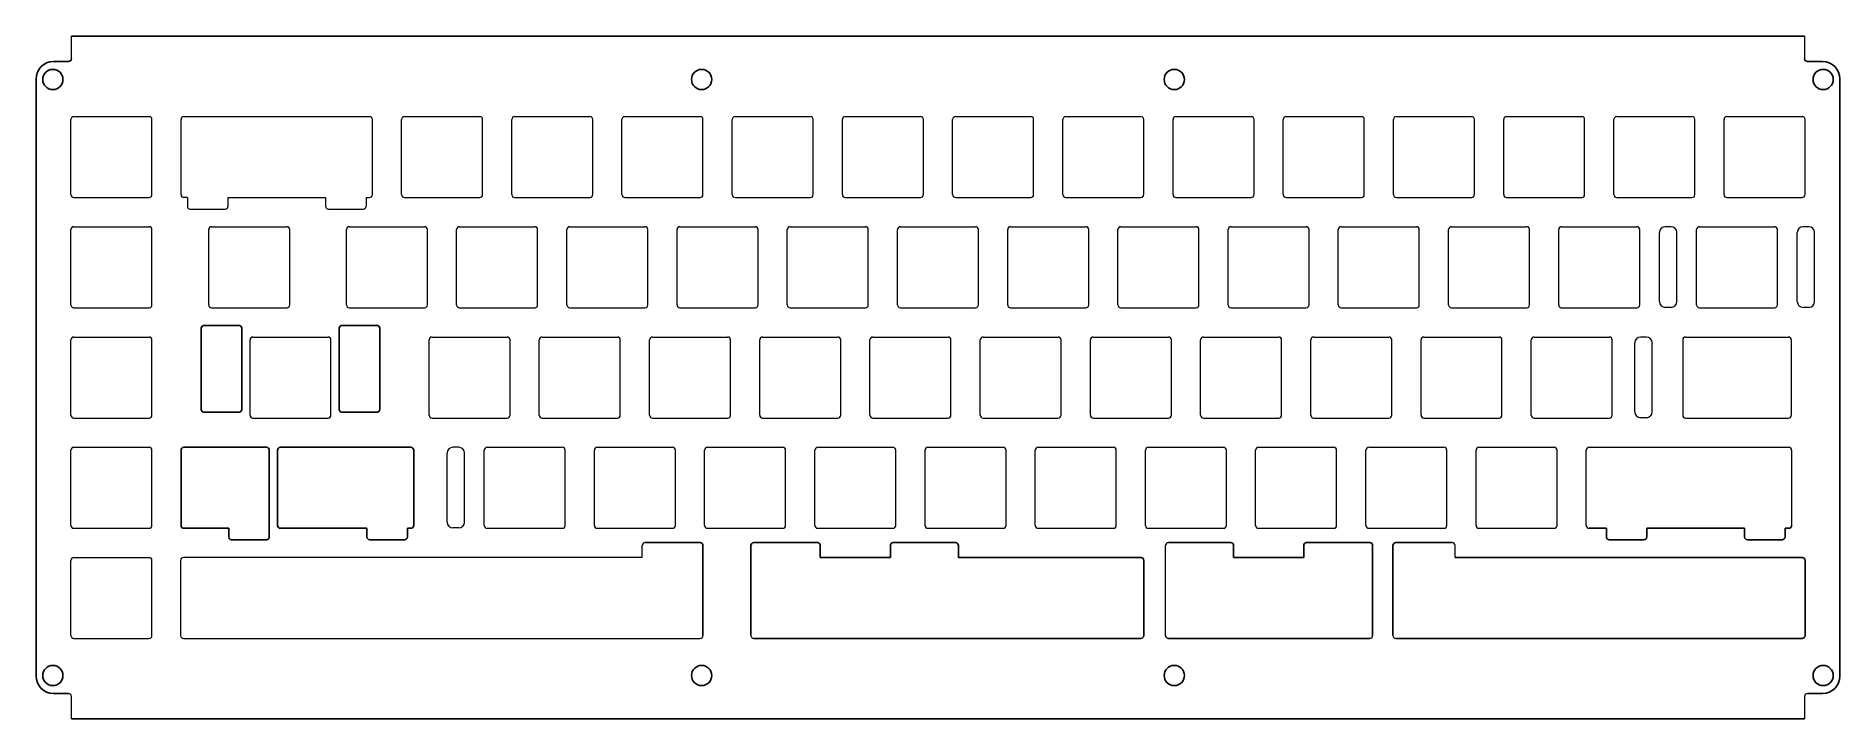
# Model space of a CAD drawing. Extents: x -8 to 304, y 60 to 178.
import ezdxf

# ---------------------------------------------------------------- set-up
doc = ezdxf.new("R2010")
doc.units = 0
doc.header["$MEASUREMENT"] = 0
doc.layers.get('0').update_dxf_attribs({"color": 1, "linetype": 'CONTINUOUS'})

msp = doc.modelspace()

# ---------------------------------------------------------------- linework, layer by layer
at = {"color": 0, "linetype": 'Continuous', "lineweight": 15}
for p, q in [((-1.56, 173.64), (-1.56, 177.54)), ((298.04, 177.54), (298.04, 173.64)), ((-1.63, 150.14), (-1.63, 163.14)), ((-1.13, 163.64), (11.87, 163.64)), ((12.37, 150.14), (12.37, 163.14)), ((17.41, 150.14), (17.41, 163.14)), ((17.91, 163.64), (49.97, 163.64)), ((50.47, 150.14), (50.47, 163.14)), ((55.52, 150.14), (55.52, 163.14)), ((56.02, 163.64), (69.02, 163.64)), ((69.52, 150.14), (69.52, 163.14)), ((74.57, 150.14), (74.57, 163.14)), ((75.07, 163.64), (88.07, 163.64)), ((88.57, 150.14), (88.57, 163.14)), ((93.62, 150.14), (93.62, 163.14)), ((94.12, 163.64), (107.12, 163.64)), ((107.62, 150.14), (107.62, 163.14)), ((112.67, 150.14), (112.67, 163.14)), ((113.17, 163.64), (126.17, 163.64)), ((126.67, 150.14), (126.67, 163.14)), ((131.72, 150.14), (131.72, 163.14)), ((132.22, 163.64), (145.22, 163.64)), ((145.72, 150.14), (145.72, 163.14)), ((150.77, 150.14), (150.77, 163.14)), ((151.27, 163.64), (164.27, 163.64)), ((164.77, 150.14), (164.77, 163.14)), ((169.82, 150.14), (169.82, 163.14)), ((170.32, 163.64), (183.32, 163.64)), ((183.82, 150.14), (183.82, 163.14)), ((188.87, 150.14), (188.87, 163.14)), ((189.37, 163.64), (202.37, 163.64)), ((202.87, 150.14), (202.87, 163.14)), ((207.92, 150.14), (207.92, 163.14)), ((208.42, 163.64), (221.42, 163.64)), ((221.92, 150.14), (221.92, 163.14)), ((226.97, 150.14), (226.97, 163.14)), ((227.47, 163.64), (240.47, 163.64)), ((240.97, 150.14), (240.97, 163.14)), ((246.02, 150.14), (246.02, 163.14)), ((246.52, 163.64), (259.52, 163.64)), ((260.02, 150.14), (260.02, 163.14)), ((265.07, 150.14), (265.07, 163.14)), ((265.57, 163.64), (278.57, 163.64)), ((279.07, 150.14), (279.07, 163.14)), ((284.12, 150.14), (284.12, 163.14)), ((284.62, 163.64), (297.62, 163.64)), ((298.12, 150.14), (298.12, 163.14)), ((-1.13, 149.64), (-0.55, 149.64)), ((-1.13, 149.64), (11.87, 149.64)), ((18.49, 149.64), (17.91, 149.64)), ((18.5, 149.64), (18.5, 148.14)), ((19, 147.64), (25, 147.64)), ((25.5, 149.64), (25.5, 148.14)), ((25.5, 149.64), (42.37, 149.64)), ((42.37, 149.64), (42.37, 148.14)), ((42.87, 147.64), (48.88, 147.64)), ((49.38, 149.64), (49.38, 148.14)), ((49.38, 149.64), (49.97, 149.64)), ((56.02, 149.64), (69.02, 149.64)), ((75.07, 149.64), (88.07, 149.64)), ((94.12, 149.64), (107.12, 149.64)), ((113.17, 149.64), (126.17, 149.64)), ((132.22, 149.64), (145.22, 149.64)), ((151.27, 149.64), (164.27, 149.64)), ((170.32, 149.64), (183.32, 149.64)), ((189.37, 149.64), (202.37, 149.64)), ((208.42, 149.64), (221.42, 149.64)), ((227.47, 149.64), (240.47, 149.64)), ((246.52, 149.64), (259.52, 149.64)), ((265.57, 149.64), (278.57, 149.64)), ((284.62, 149.64), (297.62, 149.64)), ((-1.63, 131.09), (-1.63, 144.09)), ((-1.13, 144.59), (11.87, 144.59)), ((12.37, 131.09), (12.37, 144.09)), ((22.18, 131.09), (22.18, 144.09)), ((22.68, 144.59), (35.68, 144.59)), ((36.18, 131.09), (36.18, 144.09)), ((45.99, 131.09), (45.99, 144.09)), ((46.49, 144.59), (59.49, 144.59)), ((59.99, 131.09), (59.99, 144.09)), ((65.04, 131.09), (65.04, 144.09)), ((65.54, 144.59), (78.54, 144.59)), ((79.04, 131.09), (79.04, 144.09)), ((84.09, 131.09), (84.09, 144.09)), ((84.59, 144.59), (97.59, 144.59)), ((98.09, 131.09), (98.09, 144.09)), ((103.14, 131.09), (103.14, 144.09)), ((103.64, 144.59), (116.64, 144.59)), ((117.14, 131.09), (117.14, 144.09)), ((122.19, 131.09), (122.19, 144.09)), ((122.69, 144.59), (135.69, 144.59)), ((136.19, 131.09), (136.19, 144.09)), ((141.24, 131.09), (141.24, 144.09)), ((141.74, 144.59), (154.74, 144.59)), ((155.24, 131.09), (155.24, 144.09)), ((160.29, 131.09), (160.29, 144.09)), ((160.79, 144.59), (173.79, 144.59)), ((174.29, 131.09), (174.29, 144.09)), ((179.34, 131.09), (179.34, 144.09)), ((179.84, 144.59), (192.84, 144.59)), ((193.34, 131.09), (193.34, 144.09)), ((198.39, 131.09), (198.39, 144.09)), ((198.89, 144.59), (211.89, 144.59)), ((212.39, 131.09), (212.39, 144.09)), ((217.44, 131.09), (217.44, 144.09)), ((217.94, 144.59), (230.94, 144.59)), ((231.44, 131.09), (231.44, 144.09)), ((236.49, 131.09), (236.49, 144.09)), ((236.99, 144.59), (249.99, 144.59)), ((250.49, 131.09), (250.49, 144.09)), ((255.54, 131.09), (255.54, 144.09)), ((256.04, 144.59), (269.04, 144.59)), ((269.54, 131.09), (269.54, 144.09)), ((272.95, 131.65), (272.95, 143.59)), ((274.95, 144.59), (273.95, 144.59)), ((275.95, 131.65), (275.95, 143.59)), ((279.35, 131.09), (279.35, 144.09)), ((279.85, 144.59), (292.85, 144.59)), ((293.35, 131.09), (293.35, 144.09)), ((296.76, 131.65), (296.76, 143.59)), ((298.76, 144.59), (297.76, 144.59)), ((299.76, 131.65), (299.76, 143.59)), ((-1.13, 130.59), (11.87, 130.59)), ((22.68, 130.59), (35.68, 130.59)), ((46.49, 130.59), (59.49, 130.59)), ((65.54, 130.59), (78.54, 130.59)), ((84.59, 130.59), (97.59, 130.59)), ((103.64, 130.59), (116.64, 130.59)), ((122.69, 130.59), (135.69, 130.59)), ((141.74, 130.59), (154.74, 130.59)), ((160.79, 130.59), (173.79, 130.59)), ((179.84, 130.59), (192.84, 130.59)), ((198.89, 130.59), (211.89, 130.59)), ((217.94, 130.59), (230.94, 130.59)), ((236.99, 130.59), (249.99, 130.59)), ((256.04, 130.59), (269.04, 130.59)), ((274.95, 130.65), (273.95, 130.65)), ((279.85, 130.59), (292.85, 130.59)), ((298.76, 130.65), (297.76, 130.65)), ((-1.63, 112.04), (-1.63, 125.04)), ((-1.13, 125.54), (11.87, 125.54)), ((12.37, 112.04), (12.37, 125.04)), ((29.32, 112.04), (29.32, 125.04)), ((29.82, 125.54), (42.82, 125.54)), ((43.32, 112.04), (43.32, 125.04)), ((60.28, 112.04), (60.28, 125.04)), ((60.78, 125.54), (73.78, 125.54)), ((74.28, 112.04), (74.28, 125.04)), ((79.33, 112.04), (79.33, 125.04)), ((79.83, 125.54), (92.83, 125.54)), ((93.33, 112.04), (93.33, 125.04)), ((98.38, 112.04), (98.38, 125.04)), ((98.88, 125.54), (111.88, 125.54)), ((112.38, 112.04), (112.38, 125.04)), ((117.43, 112.04), (117.43, 125.04)), ((117.93, 125.54), (130.93, 125.54)), ((131.43, 112.04), (131.43, 125.04)), ((136.48, 112.04), (136.48, 125.04)), ((136.98, 125.54), (149.98, 125.54)), ((150.48, 112.04), (150.48, 125.04)), ((155.53, 112.04), (155.53, 125.04)), ((156.03, 125.54), (169.03, 125.54)), ((169.53, 112.04), (169.53, 125.04)), ((174.58, 112.04), (174.58, 125.04)), ((175.08, 125.54), (188.08, 125.54)), ((188.58, 112.04), (188.58, 125.04)), ((193.63, 112.04), (193.63, 125.04)), ((194.13, 125.54), (207.13, 125.54)), ((207.63, 112.04), (207.63, 125.04)), ((212.68, 112.04), (212.68, 125.04)), ((213.18, 125.54), (226.18, 125.54)), ((226.68, 112.04), (226.68, 125.04)), ((231.73, 112.04), (231.73, 125.04)), ((232.23, 125.54), (245.23, 125.54)), ((245.73, 112.04), (245.73, 125.04)), ((250.78, 112.04), (250.78, 125.04)), ((251.28, 125.54), (264.28, 125.54)), ((264.78, 112.04), (264.78, 125.04)), ((270.68, 125.54), (269.68, 125.54)), ((276.97, 125.04), (276.97, 112.04)), ((277.47, 125.54), (295.23, 125.54)), ((295.73, 125.04), (295.73, 112.04)), ((268.68, 112.6), (268.68, 124.54)), ((271.68, 112.6), (271.68, 124.54)), ((-1.13, 111.54), (11.87, 111.54)), ((29.82, 111.54), (42.82, 111.54)), ((60.78, 111.54), (73.78, 111.54)), ((79.83, 111.54), (92.83, 111.54)), ((98.88, 111.54), (111.88, 111.54)), ((117.93, 111.54), (130.93, 111.54)), ((136.98, 111.54), (149.98, 111.54)), ((156.03, 111.54), (169.03, 111.54)), ((175.08, 111.54), (188.08, 111.54)), ((194.13, 111.54), (207.13, 111.54)), ((213.18, 111.54), (226.18, 111.54)), ((232.23, 111.54), (245.23, 111.54)), ((251.28, 111.54), (264.28, 111.54)), ((270.68, 111.6), (269.68, 111.6)), ((277.47, 111.54), (295.23, 111.54)), ((-1.13, 106.49), (11.87, 106.49)), ((65.4, 106.49), (64.4, 106.49)), ((70.3, 106.49), (83.3, 106.49)), ((89.35, 106.49), (102.35, 106.49)), ((108.4, 106.49), (121.4, 106.49)), ((127.45, 106.49), (140.45, 106.49)), ((146.5, 106.49), (159.5, 106.49)), ((165.55, 106.49), (178.55, 106.49)), ((184.6, 106.49), (197.6, 106.49)), ((203.65, 106.49), (216.65, 106.49)), ((222.7, 106.49), (235.7, 106.49)), ((241.75, 106.49), (254.75, 106.49)), ((260.8, 106.49), (295.3, 106.49)), ((-1.63, 92.99), (-1.63, 105.99)), ((12.37, 92.99), (12.37, 105.99)), ((63.4, 93.55), (63.4, 105.49)), ((66.4, 93.55), (66.4, 105.49)), ((69.8, 92.99), (69.8, 105.99)), ((83.8, 92.99), (83.8, 105.99)), ((88.85, 92.99), (88.85, 105.99)), ((102.85, 92.99), (102.85, 105.99)), ((107.9, 92.99), (107.9, 105.99)), ((121.9, 92.99), (121.9, 105.99)), ((126.95, 92.99), (126.95, 105.99)), ((140.95, 92.99), (140.95, 105.99)), ((146, 92.99), (146, 105.99)), ((160, 92.99), (160, 105.99)), ((165.05, 92.99), (165.05, 105.99)), ((179.05, 92.99), (179.05, 105.99)), ((184.1, 92.99), (184.1, 105.99)), ((198.1, 92.99), (198.1, 105.99)), ((203.15, 92.99), (203.15, 105.99)), ((217.15, 92.99), (217.15, 105.99)), ((222.2, 92.99), (222.2, 105.99)), ((236.2, 92.99), (236.2, 105.99)), ((241.25, 92.99), (241.25, 105.99)), ((255.25, 92.99), (255.25, 105.99)), ((260.3, 92.99), (260.3, 105.99)), ((295.8, 105.99), (295.8, 92.94)), ((-1.13, 92.49), (11.87, 92.49)), ((49.52, 92.49), (49.52, 91.49)), ((65.4, 92.55), (64.4, 92.55)), ((70.3, 92.49), (83.3, 92.49)), ((89.35, 92.49), (102.35, 92.49)), ((108.4, 92.49), (121.4, 92.49)), ((127.45, 92.49), (140.45, 92.49)), ((146.5, 92.49), (159.5, 92.49)), ((165.55, 92.49), (178.55, 92.49)), ((184.6, 92.49), (197.6, 92.49)), ((203.65, 92.49), (216.65, 92.49)), ((222.7, 92.49), (235.7, 92.49)), ((241.75, 92.49), (254.75, 92.49)), ((287.65, 92.49), (287.65, 91.49)), ((-1.13, 87.44), (11.87, 87.44)), ((97.12, 87.44), (17.82, 87.44)), ((97.12, 87.44), (97.12, 89.5)), ((187.57, 73.94), (187.57, 89.5)), ((237.62, 87.44), (237.62, 89.5)), ((-1.63, 73.94), (-1.63, 86.94)), ((12.37, 73.94), (12.37, 86.94)), ((17.32, 86.94), (17.32, 73.94)), ((-1.13, 73.44), (11.87, 73.44)), ((17.82, 73.44), (107.12, 73.44)), ((-1.56, 59.54), (-1.56, 63.44)), ((298.04, 63.44), (298.04, 59.54))]:
    msp.add_line(p, q, dxfattribs=at)
at = {"color": 0}
for p, q in [((-1.56, 177.54), (298.04, 177.54)), ((-4.66, 173.14), (-2.06, 173.14)), ((298.54, 173.14), (301.14, 173.14)), ((-7.66, 170.14), (-7.66, 66.94)), ((304.14, 66.94), (304.14, 170.14)), ((17.91, 106.49), (32.15, 106.49)), ((34.58, 106.49), (57.11, 106.49)), ((17.41, 92.99), (17.41, 105.99)), ((32.65, 105.99), (32.65, 90.99)), ((34.08, 92.99), (34.08, 105.99)), ((57.61, 105.99), (57.61, 92.99)), ((25.65, 92.49), (17.91, 92.49)), ((25.65, 90.99), (25.65, 92.49)), ((32.15, 90.49), (26.15, 90.49)), ((49.52, 92.49), (34.58, 92.49)), ((49.52, 90.99), (49.52, 92.49)), ((56.02, 90.49), (50.02, 90.49)), ((57.11, 92.49), (56.52, 92.49)), ((56.52, 92.49), (56.52, 90.99)), ((260.8, 92.49), (263.77, 92.49)), ((263.77, 90.99), (263.77, 92.49)), ((270.27, 90.49), (264.27, 90.49)), ((270.77, 90.99), (270.77, 92.49)), ((270.77, 92.49), (287.65, 92.49)), ((287.65, 90.99), (287.65, 92.49)), ((294.15, 90.49), (288.15, 90.49)), ((295.3, 92.49), (294.65, 92.49)), ((294.65, 92.49), (294.65, 90.99)), ((188.07, 73.44), (222.86, 73.44)), ((-2.06, 63.94), (-4.66, 63.94)), ((298.54, 63.94), (301.14, 63.94)), ((-1.56, 59.54), (298.04, 59.54))]:
    msp.add_line(p, q, dxfattribs=at)
for points in [[(21.38, 127.54), (27.38, 127.54, -0.414214), (27.88, 127.04), (27.88, 113.04, -0.414214), (27.38, 112.54), (21.38, 112.54, -0.414214), (20.88, 113.04), (20.88, 127.04, -0.414214)], [(45.26, 127.54), (51.26, 127.54, -0.414214), (51.76, 127.04), (51.76, 113.04, -0.414214), (51.26, 112.54), (45.26, 112.54, -0.414214), (44.76, 113.04), (44.76, 127.04, -0.414214)]]:
    msp.add_lwpolyline(points, format="xyb", close=True, dxfattribs=at)
for points in [[(107.62, 73.94), (107.62, 89.5, 0.414214), (107.12, 90), (97.62, 90)], [(115.89, 73.94), (115.89, 89.5, -0.414214), (116.39, 90), (127.4, 90, -0.414214), (127.9, 89.5), (127.9, 87.44), (140.01, 87.44), (140.01, 89.5, -0.414214), (140.51, 90), (151.27, 90, -0.414214), (151.77, 89.5), (151.77, 87.44), (183.32, 87.44, -0.414214), (183.82, 86.94), (183.82, 73.94, -0.414203), (183.32, 73.44), (116.39, 73.44)], [(223.36, 73.94), (223.36, 89.5, 0.414214), (222.86, 90), (211.95, 90, 0.414214), (211.45, 89.5), (211.45, 87.44), (199.33, 87.44), (199.33, 89.5, 0.414214), (198.83, 90), (188.07, 90)], [(226.87, 73.94), (226.87, 89.5, -0.414214), (227.37, 90), (237.12, 90)], [(237.62, 87.44), (297.62, 87.44, -0.414214), (298.12, 86.94), (298.12, 73.94, -0.414214), (297.62, 73.44), (227.37, 73.44)]]:
    msp.add_lwpolyline(points, format="xyb", dxfattribs=at)
for centre in [(-4.76, 170.04), (107.39, 170.04), (189.09, 170.04), (301.24, 170.04), (-4.76, 67.04), (107.39, 67.04), (189.09, 67.04), (301.24, 67.04)]:
    msp.add_circle(centre, 1.75, dxfattribs=at)
for centre, radius, start, end in [((-4.66, 170.14), 3, 90, 180), ((-2.06, 173.64), 0.5, 270, 0), ((298.54, 173.64), 0.5, 180, 270), ((301.14, 170.14), 3, 0, 90), ((17.91, 105.99), 0.5, 90, 180), ((32.15, 105.99), 0.5, 0, 90), ((34.58, 105.99), 0.5, 90, 180), ((57.11, 105.99), 0.5, 0, 90), ((17.91, 92.99), 0.5, 180, 270), ((26.15, 90.99), 0.5, 180, 270), ((32.15, 90.99), 0.5, 270, 0), ((34.58, 92.99), 0.5, 180, 270), ((50.02, 90.99), 0.5, 180, 270), ((56.02, 90.99), 0.5, 270, 0), ((57.11, 92.99), 0.5, 270, 0), ((264.27, 90.99), 0.5, 180, 270), ((270.27, 90.99), 0.5, 270, 0), ((288.15, 90.99), 0.5, 180, 270), ((294.15, 90.99), 0.5, 270, 0), ((295.3, 92.99), 0.5, 270, 0), ((188.07, 73.94), 0.5, 180, 270), ((-4.66, 66.94), 3, 180, 270), ((301.14, 66.94), 3, 270, 0)]:
    msp.add_arc(centre, radius, start, end, dxfattribs=at)
at = {"color": 0, "linetype": 'Continuous', "lineweight": 15}
for centre, radius, start, end in [((-1.13, 163.14), 0.5, 90, 180), ((11.87, 163.14), 0.5, 0, 90), ((17.91, 163.14), 0.5, 90, 180), ((49.97, 163.14), 0.5, 0, 90), ((56.02, 163.14), 0.5, 90, 180), ((69.02, 163.14), 0.5, 0, 90), ((75.07, 163.14), 0.5, 90, 180), ((88.07, 163.14), 0.5, 0, 90), ((94.12, 163.14), 0.5, 90, 180), ((107.12, 163.14), 0.5, 0, 90), ((113.17, 163.14), 0.5, 90, 180), ((126.17, 163.14), 0.5, 0, 90), ((132.22, 163.14), 0.5, 90, 180), ((145.22, 163.14), 0.5, 0, 90), ((151.27, 163.14), 0.5, 90, 180), ((164.27, 163.14), 0.5, 0, 90), ((170.32, 163.14), 0.5, 90, 180), ((183.32, 163.14), 0.5, 0, 90), ((189.37, 163.14), 0.5, 90, 180), ((202.37, 163.14), 0.5, 0, 90), ((208.42, 163.14), 0.5, 90, 180), ((221.42, 163.14), 0.5, 0, 90), ((227.47, 163.14), 0.5, 90, 180), ((240.47, 163.14), 0.5, 0, 90), ((246.52, 163.14), 0.5, 90, 180), ((259.52, 163.14), 0.5, 0, 90), ((265.57, 163.14), 0.5, 90, 180), ((278.57, 163.14), 0.5, 0, 90), ((284.62, 163.14), 0.5, 90, 180), ((297.62, 163.14), 0.5, 0, 90), ((-1.13, 150.14), 0.5, 180, 270), ((11.87, 150.14), 0.5, 270, 0), ((17.91, 150.14), 0.5, 180, 270), ((49.97, 150.14), 0.5, 270, 0), ((56.02, 150.14), 0.5, 180, 270), ((69.02, 150.14), 0.5, 270, 0), ((75.07, 150.14), 0.5, 180, 270), ((88.07, 150.14), 0.5, 270, 0), ((94.12, 150.14), 0.5, 180, 270), ((107.12, 150.14), 0.5, 270, 0), ((113.17, 150.14), 0.5, 180, 270), ((126.17, 150.14), 0.5, 270, 0), ((132.22, 150.14), 0.5, 180, 270), ((145.22, 150.14), 0.5, 270, 0), ((151.27, 150.14), 0.5, 180, 270), ((164.27, 150.14), 0.5, 270, 0), ((170.32, 150.14), 0.5, 180, 270), ((183.32, 150.14), 0.5, 270, 0), ((189.37, 150.14), 0.5, 180, 270), ((202.37, 150.14), 0.5, 270, 0), ((208.42, 150.14), 0.5, 180, 270), ((221.42, 150.14), 0.5, 270, 0), ((227.47, 150.14), 0.5, 180, 270), ((240.47, 150.14), 0.5, 270, 0), ((246.52, 150.14), 0.5, 180, 270), ((259.52, 150.14), 0.5, 270, 0), ((265.57, 150.14), 0.5, 180, 270), ((278.57, 150.14), 0.5, 270, 0), ((284.62, 150.14), 0.5, 180, 270), ((297.62, 150.14), 0.5, 270, 0), ((19, 148.14), 0.5, 180, 270), ((25, 148.14), 0.5, 270, 0), ((42.87, 148.14), 0.5, 180, 270), ((48.88, 148.14), 0.5, 270, 0), ((-1.13, 144.09), 0.5, 90, 180), ((11.87, 144.09), 0.5, 0, 90), ((22.68, 144.09), 0.5, 90, 180), ((35.68, 144.09), 0.5, 0, 90), ((46.49, 144.09), 0.5, 90, 180), ((59.49, 144.09), 0.5, 0, 90), ((65.54, 144.09), 0.5, 90, 180), ((78.54, 144.09), 0.5, 0, 90), ((84.59, 144.09), 0.5, 90, 180), ((97.59, 144.09), 0.5, 0, 90), ((103.64, 144.09), 0.5, 90, 180), ((116.64, 144.09), 0.5, 0, 90), ((122.69, 144.09), 0.5, 90, 180), ((135.69, 144.09), 0.5, 0, 90), ((141.74, 144.09), 0.5, 90, 180), ((154.74, 144.09), 0.5, 0, 90), ((160.79, 144.09), 0.5, 90, 180), ((173.79, 144.09), 0.5, 0, 90), ((179.84, 144.09), 0.5, 90, 180), ((192.84, 144.09), 0.5, 0, 90), ((198.89, 144.09), 0.5, 90, 180), ((211.89, 144.09), 0.5, 0, 90), ((217.94, 144.09), 0.5, 90, 180), ((230.94, 144.09), 0.5, 0, 90), ((236.99, 144.09), 0.5, 90, 180), ((249.99, 144.09), 0.5, 0, 90), ((256.04, 144.09), 0.5, 90, 180), ((269.04, 144.09), 0.5, 0, 90), ((273.95, 143.59), 1, 90, 180), ((274.95, 143.59), 1, 0, 90), ((279.85, 144.09), 0.5, 90, 180), ((292.85, 144.09), 0.5, 0, 90), ((297.76, 143.59), 1, 90, 180), ((298.76, 143.59), 1, 0, 90), ((-1.13, 131.09), 0.5, 180, 270), ((11.87, 131.09), 0.5, 270, 0), ((22.68, 131.09), 0.5, 180, 270), ((35.68, 131.09), 0.5, 270, 0), ((46.49, 131.09), 0.5, 180, 270), ((59.49, 131.09), 0.5, 270, 0), ((65.54, 131.09), 0.5, 180, 270), ((78.54, 131.09), 0.5, 270, 0), ((84.59, 131.09), 0.5, 180, 270), ((97.59, 131.09), 0.5, 270, 0), ((103.64, 131.09), 0.5, 180, 270), ((116.64, 131.09), 0.5, 270, 0), ((122.69, 131.09), 0.5, 180, 270), ((135.69, 131.09), 0.5, 270, 0), ((141.74, 131.09), 0.5, 180, 270), ((154.74, 131.09), 0.5, 270, 0), ((160.79, 131.09), 0.5, 180, 270), ((173.79, 131.09), 0.5, 270, 0), ((179.84, 131.09), 0.5, 180, 270), ((192.84, 131.09), 0.5, 270, 0), ((198.89, 131.09), 0.5, 180, 270), ((211.89, 131.09), 0.5, 270, 0), ((217.94, 131.09), 0.5, 180, 270), ((230.94, 131.09), 0.5, 270, 0), ((236.99, 131.09), 0.5, 180, 270), ((249.99, 131.09), 0.5, 270, 0), ((256.04, 131.09), 0.5, 180, 270), ((269.04, 131.09), 0.5, 270, 0), ((273.95, 131.65), 1, 180, 270), ((274.95, 131.65), 1, 270, 0), ((279.85, 131.09), 0.5, 180, 270), ((292.85, 131.09), 0.5, 270, 0), ((297.76, 131.65), 1, 180, 270), ((298.76, 131.65), 1, 270, 0), ((-1.13, 125.04), 0.5, 90, 180), ((11.87, 125.04), 0.5, 0, 90), ((29.82, 125.04), 0.5, 90, 180), ((42.82, 125.04), 0.5, 0, 90), ((60.78, 125.04), 0.5, 90, 180), ((73.78, 125.04), 0.5, 0, 90), ((79.83, 125.04), 0.5, 90, 180), ((92.83, 125.04), 0.5, 0, 90), ((98.88, 125.04), 0.5, 90, 180), ((111.88, 125.04), 0.5, 0, 90), ((117.93, 125.04), 0.5, 90, 180), ((130.93, 125.04), 0.5, 0, 90), ((136.98, 125.04), 0.5, 90, 180), ((149.98, 125.04), 0.5, 0, 90), ((156.03, 125.04), 0.5, 90, 180), ((169.03, 125.04), 0.5, 0, 90), ((175.08, 125.04), 0.5, 90, 180), ((188.08, 125.04), 0.5, 0, 90), ((194.13, 125.04), 0.5, 90, 180), ((207.13, 125.04), 0.5, 0, 90), ((213.18, 125.04), 0.5, 90, 180), ((226.18, 125.04), 0.5, 0, 90), ((232.23, 125.04), 0.5, 90, 180), ((245.23, 125.04), 0.5, 0, 90), ((251.28, 125.04), 0.5, 90, 180), ((264.28, 125.04), 0.5, 0, 90), ((269.68, 124.54), 1, 90, 180), ((270.68, 124.54), 1, 0, 90), ((277.47, 125.04), 0.5, 90, 180), ((295.23, 125.04), 0.5, 0, 90), ((269.68, 112.6), 1, 180, 270), ((270.68, 112.6), 1, 270, 0), ((-1.13, 112.04), 0.5, 180, 270), ((11.87, 112.04), 0.5, 270, 0), ((29.82, 112.04), 0.5, 180, 270), ((42.82, 112.04), 0.5, 270, 0), ((60.78, 112.04), 0.5, 180, 270), ((73.78, 112.04), 0.5, 270, 0), ((79.83, 112.04), 0.5, 180, 270), ((92.83, 112.04), 0.5, 270, 0), ((98.88, 112.04), 0.5, 180, 270), ((111.88, 112.04), 0.5, 270, 0), ((117.93, 112.04), 0.5, 180, 270), ((130.93, 112.04), 0.5, 270, 0), ((136.98, 112.04), 0.5, 180, 270), ((149.98, 112.04), 0.5, 270, 0), ((156.03, 112.04), 0.5, 180, 270), ((169.03, 112.04), 0.5, 270, 0), ((175.08, 112.04), 0.5, 180, 270), ((188.08, 112.04), 0.5, 270, 0), ((194.13, 112.04), 0.5, 180, 270), ((207.13, 112.04), 0.5, 270, 0), ((213.18, 112.04), 0.5, 180, 270), ((226.18, 112.04), 0.5, 270, 0), ((232.23, 112.04), 0.5, 180, 270), ((245.23, 112.04), 0.5, 270, 0), ((251.28, 112.04), 0.5, 180, 270), ((264.28, 112.04), 0.5, 270, 0), ((277.47, 112.04), 0.5, 180, 270), ((295.23, 112.04), 0.5, 270, 0), ((-1.13, 105.99), 0.5, 90, 180), ((11.87, 105.99), 0.5, 0, 90), ((64.4, 105.49), 1, 90, 180), ((65.4, 105.49), 1, 0, 90), ((70.3, 105.99), 0.5, 90, 180), ((83.3, 105.99), 0.5, 0, 90), ((89.35, 105.99), 0.5, 90, 180), ((102.35, 105.99), 0.5, 0, 90), ((108.4, 105.99), 0.5, 90, 180), ((121.4, 105.99), 0.5, 0, 90), ((127.45, 105.99), 0.5, 90, 180), ((140.45, 105.99), 0.5, 0, 90), ((146.5, 105.99), 0.5, 90, 180), ((159.5, 105.99), 0.5, 0, 90), ((165.55, 105.99), 0.5, 90, 180), ((178.55, 105.99), 0.5, 0, 90), ((184.6, 105.99), 0.5, 90, 180), ((197.6, 105.99), 0.5, 0, 90), ((203.65, 105.99), 0.5, 90, 180), ((216.65, 105.99), 0.5, 0, 90), ((222.7, 105.99), 0.5, 90, 180), ((235.7, 105.99), 0.5, 0, 90), ((241.75, 105.99), 0.5, 90, 180), ((254.75, 105.99), 0.5, 0, 90), ((260.8, 105.99), 0.5, 90, 180), ((295.3, 105.99), 0.5, 0, 90), ((64.4, 93.55), 1, 180, 270), ((65.4, 93.55), 1, 270, 0), ((-1.13, 92.99), 0.5, 180, 270), ((11.87, 92.99), 0.5, 270, 0), ((70.3, 92.99), 0.5, 180, 270), ((83.3, 92.99), 0.5, 270, 0), ((89.35, 92.99), 0.5, 180, 270), ((102.35, 92.99), 0.5, 270, 0), ((108.4, 92.99), 0.5, 180, 270), ((121.4, 92.99), 0.5, 270, 0), ((127.45, 92.99), 0.5, 180, 270), ((140.45, 92.99), 0.5, 270, 0), ((146.5, 92.99), 0.5, 180, 270), ((159.5, 92.99), 0.5, 270, 0), ((165.55, 92.99), 0.5, 180, 270), ((178.55, 92.99), 0.5, 270, 0), ((184.6, 92.99), 0.5, 180, 270), ((197.6, 92.99), 0.5, 270, 0), ((203.65, 92.99), 0.5, 180, 270), ((216.65, 92.99), 0.5, 270, 0), ((222.7, 92.99), 0.5, 180, 270), ((235.7, 92.99), 0.5, 270, 0), ((241.75, 92.99), 0.5, 180, 270), ((254.75, 92.99), 0.5, 270, 0), ((260.8, 92.99), 0.5, 180, 270), ((-1.13, 86.94), 0.5, 90, 180), ((11.87, 86.94), 0.5, 0, 90), ((17.82, 86.94), 0.5, 90, 180), ((97.62, 89.5), 0.5, 90, 180), ((188.07, 89.5), 0.5, 90, 180), ((237.12, 89.5), 0.5, 0, 90), ((-1.13, 73.94), 0.5, 180, 270), ((11.87, 73.94), 0.5, 270, 0), ((17.82, 73.94), 0.5, 180, 270), ((107.12, 73.94), 0.5, 270, 0), ((116.39, 73.94), 0.5, 180, 270), ((227.37, 73.94), 0.5, 180, 270)]:
    msp.add_arc(centre, radius, start, end, dxfattribs=at)
at = {"color": 0, "lineweight": 15}
for centre, start, end in [((222.86, 73.94), 270, 0), ((-2.06, 63.44), 0, 90), ((298.54, 63.44), 90, 180)]:
    msp.add_arc(centre, 0.5, start, end, dxfattribs=at)

doc.saveas('drawing.dxf')
